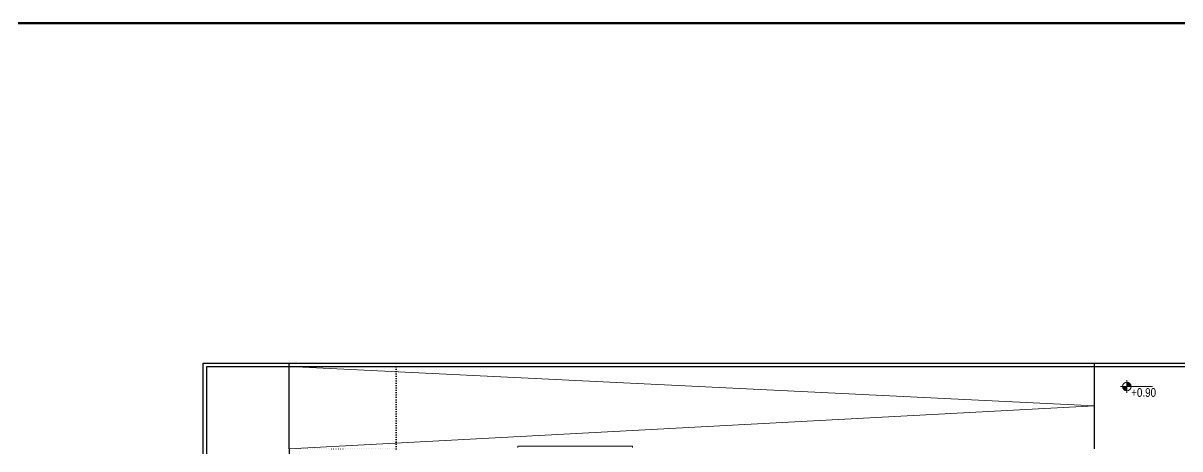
# Model space of a CAD drawing. Header units: millimetres. Extents: x 1811019 to 3717122, y -501178 to -243171.
# Drawn here: x 1856802 to 1858417, y -249985 to -249390 of the extents above; entities that cross this region are included whole.
import ezdxf

# ---------------------------------------------------------------- set-up
doc = ezdxf.new("R2010")
doc.units = ezdxf.units.MM
doc.linetypes.add('izdüşüm arka', pattern=[3.175, 0, -3.175])
for name, color, linetype, lineweight in [('a_doğrama', 251, 'Continuous', 20), ('a_duvar', 255, 'Continuous', 35), ('a_görünüş', 32, 'Continuous', 25), ('a_görünüş_ince', 8, 'Continuous', 20), ('a_izdüşüm_arka', 255, 'izdüşüm arka', 30), ('a_not_kot', 251, 'Continuous', 13), ('a_not_misc', 144, 'Continuous', 5), ('a_çerçeve_line', 7, 'Continuous', 50)]:
    doc.layers.add(name, color=color, linetype=linetype, lineweight=lineweight)
doc.styles.get("Standard").update_dxf_attribs({"font": 'ARIALN.TTF'})

# ---------------------------------------------------------------- blocks, each defined once
blk = doc.blocks.new('160p')
at = {"layer": 'a_doğrama', "color": 251}
for points in [[(-6, -6), (-6, 0), (-12, 0), (-12, -6)], [(0, -6), (0, 0), (-6, 0), (-6, -6)], [(-6, -83), (-6, -77), (-12, -77), (-12, -83)], [(0, -83), (0, -77), (-6, -77), (-6, -83)], [(-6, -160), (-6, -154), (-12, -154), (-12, -160)], [(0, -160), (0, -154), (-6, -154), (-6, -160)]]:
    blk.add_lwpolyline(points, close=True, dxfattribs=at)
for points in [[(2, -1), (2, 2), (0, 2), (0, -2), (1, -2), (2, -1)], [(-9.5, -6), (-9.5, -77)], [(-8.5, -6), (-8.5, -77)], [(-3.5, -83), (-3.5, -154)], [(-2.5, -83), (-2.5, -154)], [(2, -159), (2, -162), (0, -162), (0, -158), (1, -158), (2, -159)]]:
    blk.add_lwpolyline(points, dxfattribs=at)
at = {"layer": 'a_görünüş_ince', "color": 251}
for points in [[(-22, -160), (-24, -160), (-24, 0), (-22, 0)], [(-12, -77), (-12, -6)], [(-6, -77), (-6, -6)], [(-6, -77), (-6, -6)], [(0, -77), (0, -6)], [(-12, -154), (-12, -83)], [(-6, -154), (-6, -83)], [(-6, -154), (-6, -83)], [(0, -154), (0, -83)]]:
    blk.add_lwpolyline(points, dxfattribs=at)
blk = doc.blocks.new('sembol_kot')
at = {"layer": 'a_not_kot'}
for points in [[(0, 10), (0, 0), (10, 0, 0.414214)], [(0, 0), (-10, 0, 0.414214), (0, -10)]]:
    blk.add_hatch(color=256, dxfattribs=at).paths.add_polyline_path(points)
for p, q in [((0, 15), (0, -15)), ((-15, 0), (60, 0))]:
    blk.add_line(p, q, dxfattribs=at)
blk.add_circle((0, 0), 10, dxfattribs=at)

msp = doc.modelspace()

# ---------------------------------------------------------------- linework, layer by layer
at = {"layer": 'a_görünüş', "color": 251}
for p, q in [((1857053.2, -250360.2), (1857053.2, -249864.8)), ((1857053.2, -249864.8), (1858597.7, -249864.8)), ((1857058.2, -250360.2), (1857058.2, -249869.8)), ((1857058.2, -249869.8), (1858597.7, -249869.8))]:
    msp.add_line(p, q, dxfattribs=at)
for points in [[(1857173.2, -249984.7), (1857173.2, -249864.8)], [(1858297.7, -249984.8), (1858297.7, -249864.8)], [(1857173.2, -249984.7), (1857173.2, -250604.8)]]:
    msp.add_lwpolyline(points, dxfattribs=at)
at = {"layer": 'a_izdüşüm_arka'}
msp.add_lwpolyline([(1857322.7, -250604.8), (1857173.2, -250604.8), (1857173.2, -250589.8), (1857173.2, -250584.8), (1857152.7, -250584.8), (1857152.7, -250004.8), (1857173.2, -250004.8), (1857173.2, -249984.8), (1857322.7, -249984.8), (1857322.7, -249864.8), (1859402.7, -249864.8), (1859402.7, -249984.8), (1859552.3, -249984.8), (1859552.3, -250004.8), (1859572.7, -250004.8), (1859572.7, -250584.8), (1859552.3, -250584.8), (1859552.3, -250604.8), (1859402.7, -250604.8)], dxfattribs=at)
at = {"layer": 'a_not_misc'}
msp.add_lwpolyline([(1857173.2, -249984.7), (1858297.7, -249924.8), (1857173.2, -249869.8)], dxfattribs=at)
at = {"layer": 'a_çerçeve_line'}
msp.add_lwpolyline([(1872123.9, -252390), (1872123.9, -249390), (1853005.4, -249390), (1853005.4, -252390)], close=True, dxfattribs=at)

# ---------------------------------------------------------------- block references
at = {"layer": 'a_duvar', "xscale": 0.6, "yscale": 0.6, "zscale": 0.6}
msp.add_blockref('sembol_kot', (1858343.1, -249897.6), dxfattribs=at)
at = {"layer": 'a_duvar', "xscale": -1, "rotation": 90}
msp.add_blockref('160p', (1857492.7, -250004.8), dxfattribs=at)

# ---------------------------------------------------------------- texts
at = {"layer": 'a_not_kot'}
msp.add_text('+0.90', height=12, dxfattribs=at).set_placement((1858349.1, -249912))

doc.saveas('drawing.dxf')
